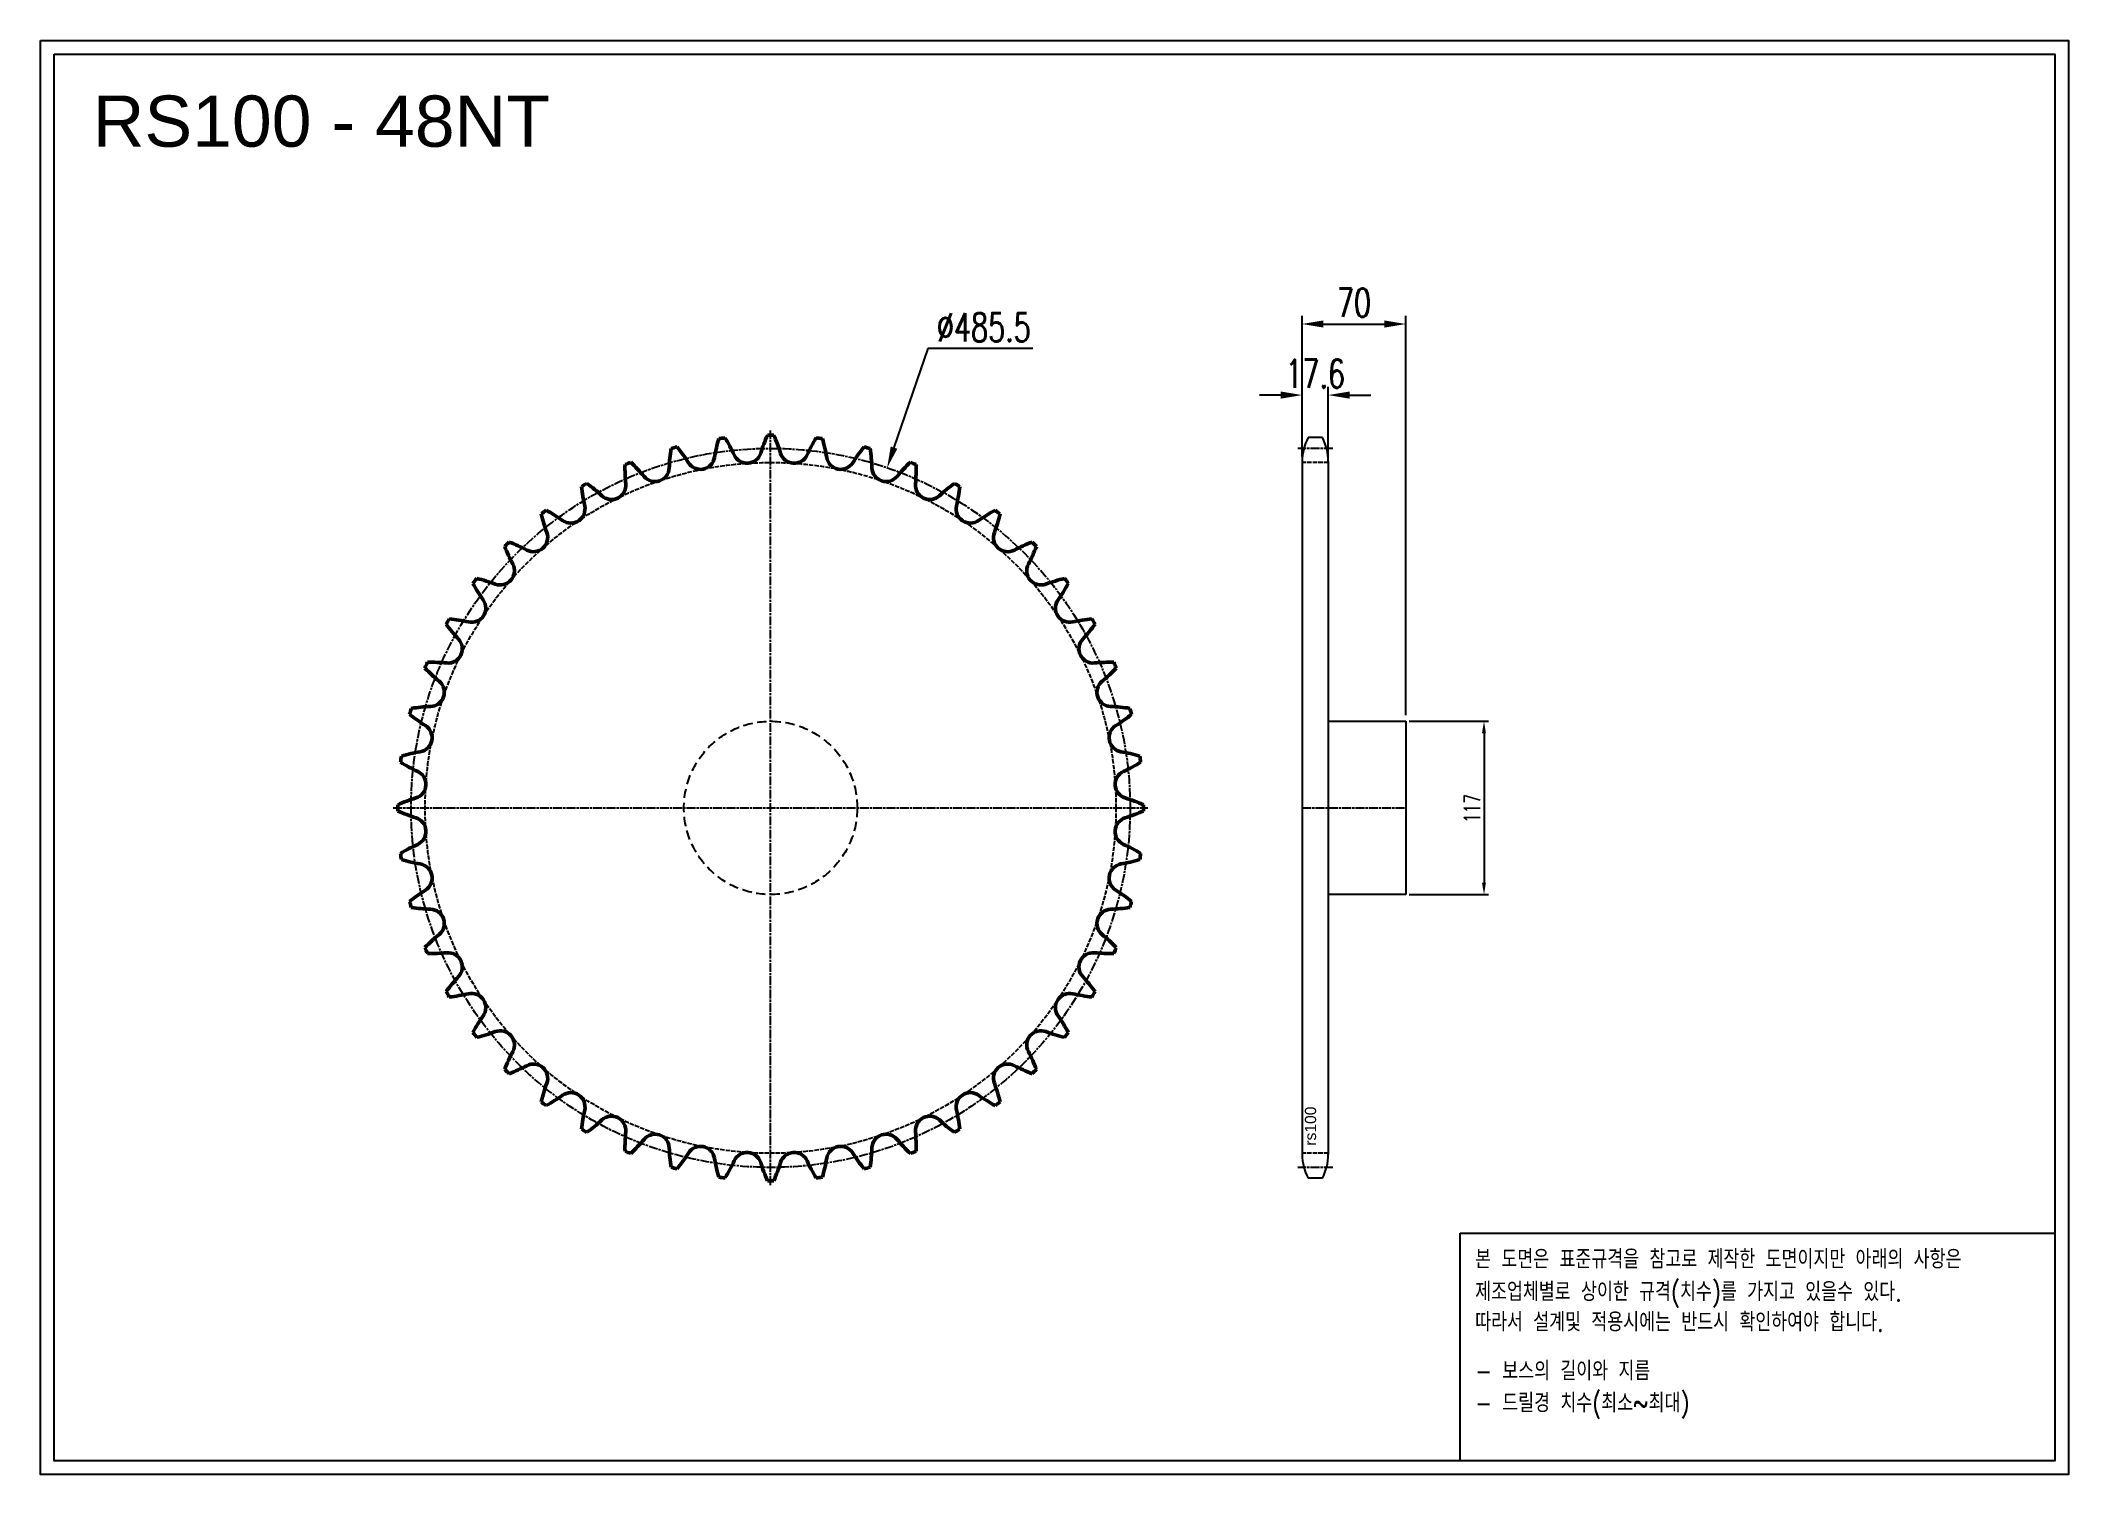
# Model space of a CAD drawing. Header units: millimetres. Extents: x -7343 to -5974, y 18395 to 19363.
import ezdxf

# ---------------------------------------------------------------- set-up
doc = ezdxf.new("R2010")
doc.units = ezdxf.units.MM
for name, pattern in [('AM_ISO02W050', [7.5, 6, -1.5]), ('AM_ISO02W050x2', [3.75, 3, -0.75]), ('AM_ISO08W050', [18, 12, -1.5, 3, -1.5]), ('AM_ISO08W050x2', [9, 6, -0.75, 1.5, -0.75]), ('HIDDEN', [9.525, 6.35, -3.175])]:
    doc.linetypes.add(name, pattern=pattern)
for name, color, linetype, lineweight in [('AM_0N', 7, 'Continuous', 50), ('AM_3N', 6, 'AM_ISO02W050', 25), ('AM_7', 4, 'AM_ISO08W050', 25), ('AM_7N', 4, 'AM_ISO08W050', 25)]:
    doc.layers.add(name, color=color, linetype=linetype, lineweight=lineweight)
doc.layers.add('HL', color=2, linetype='HIDDEN')
doc.layers.add('S-DIM', color=7, linetype='Continuous')
doc.styles.add('HAN', font='ROMANS.shx', dxfattribs={"width": 0.7, "bigfont": 'whgtxt.shx'})
doc.styles.add('HSG', font='SIMPLEX.shx', dxfattribs={"width": 0.7, "bigfont": 'HSG.shx'})
doc.styles.get("Standard").update_dxf_attribs({"font": 'arial.ttf'})
doc.dimstyles.new('APP23', dxfattribs={"dimscale": 4.5, "dimtxt": 2.4, "dimasz": 1.8, "dimexe": 0.7, "dimexo": 0.5, "dimgap": 0.6, "dimtad": 1, "dimtoh": 1, "dimdec": 1, "dimrnd": 0.01, "dimzin": 9, "dimdsep": 46, "dimtxsty": 'HSG', "dimcen": 0, "dimclrd": 1, "dimclre": 1, "dimclrt": 256, "dimazin": 2, "dimtp": 1, "dimtm": 1, "dimtfac": 0.5, "dimtdec": 1, "dimtix": 1, "dimtofl": 0, "dimtmove": 0, "dimatfit": 3, "dimfxl": 0, "dimtvp": 1, "dimtolj": 2, "dimlwd": -1, "dimlwe": -1, "dimarcsym": 0})
doc.dimstyles.new('APP32', dxfattribs={"dimscale": 8, "dimtxt": 2.4, "dimasz": 1.8, "dimexe": 0.7, "dimexo": 0.5, "dimgap": 0.6, "dimtad": 1, "dimtoh": 1, "dimdec": 1, "dimrnd": 0.01, "dimzin": 9, "dimdsep": 46, "dimtxsty": 'HSG', "dimcen": 0, "dimclrd": 1, "dimclre": 1, "dimclrt": 256, "dimazin": 2, "dimtp": 1, "dimtm": 1, "dimtfac": 0.5, "dimtdec": 1, "dimtofl": 0, "dimtmove": 0, "dimatfit": 3, "dimfxl": 0, "dimtvp": 1, "dimtolj": 2, "dimlwd": -1, "dimlwe": -1, "dimarcsym": 0})

# ---------------------------------------------------------------- blocks, each defined once
blk = doc.blocks.new('*D1')
at = {"layer": 'Defpoints', "color": 0, "transparency": 16777216}
for p in [(-6421.2, 18903.7), (-6421.2, 18786.7), (-6368.4, 18786.7)]:
    blk.add_point(p, dxfattribs=at)
at = {"layer": 'S-DIM', "color": 1, "transparency": 16777216}
for p, q in [((-6418.9, 18903.7), (-6365.3, 18903.7)), ((-6368.4, 18895.6), (-6368.4, 18794.8)), ((-6418.9, 18786.7), (-6365.3, 18786.7))]:
    blk.add_line(p, q, dxfattribs=at)
for points in [[(-6369.8, 18895.6), (-6367.1, 18895.6), (-6368.4, 18903.7)], [(-6369.8, 18794.8), (-6367.1, 18794.8), (-6368.4, 18786.7)]]:
    blk.add_solid(points, dxfattribs=at)
at = {"layer": 'S-DIM', "transparency": 16777216, "insert": (-6376.5, 18844.8), "char_height": 10.8, "attachment_point": 5, "rotation": 90, "style": 'HSG'}
blk.add_mtext('\\A2;117', dxfattribs=at)
blk = doc.blocks.new('*D2')
at = {"layer": 'Defpoints', "color": 0, "transparency": 16777216}
for p in [(-6473.6, 19123.9), (-6491.2, 19078.4), (-6473.6, 19078.4)]:
    blk.add_point(p, dxfattribs=at)
at = {"layer": 'S-DIM', "color": 1, "transparency": 16777216}
for p, q in [((-6491.2, 19082.4), (-6491.2, 19129.5)), ((-6473.6, 19082.4), (-6473.6, 19129.5)), ((-6505.6, 19123.9), (-6520, 19123.9)), ((-6459.2, 19123.9), (-6444.8, 19123.9))]:
    blk.add_line(p, q, dxfattribs=at)
for points in [[(-6505.6, 19126.3), (-6505.6, 19121.5), (-6491.2, 19123.9)], [(-6459.2, 19126.3), (-6459.2, 19121.5), (-6473.6, 19123.9)]]:
    blk.add_solid(points, dxfattribs=at)
at = {"layer": 'S-DIM', "transparency": 16777216, "insert": (-6482.4, 19138.3), "char_height": 19.2, "attachment_point": 5, "style": 'HSG'}
blk.add_mtext('\\A2;17.6', dxfattribs=at)
blk = doc.blocks.new('*D3')
at = {"layer": 'Defpoints', "color": 0, "transparency": 16777216}
for p in [(-6421.2, 19171.9), (-6491.2, 19078.4), (-6421.2, 18903.7)]:
    blk.add_point(p, dxfattribs=at)
at = {"layer": 'S-DIM', "color": 1, "transparency": 16777216}
for p, q in [((-6491.2, 19082.4), (-6491.2, 19177.5)), ((-6476.8, 19171.9), (-6435.6, 19171.9)), ((-6421.2, 18907.7), (-6421.2, 19177.5))]:
    blk.add_line(p, q, dxfattribs=at)
for points in [[(-6476.8, 19174.3), (-6476.8, 19169.5), (-6491.2, 19171.9)], [(-6435.6, 19174.3), (-6435.6, 19169.5), (-6421.2, 19171.9)]]:
    blk.add_solid(points, dxfattribs=at)
at = {"layer": 'S-DIM', "transparency": 16777216, "insert": (-6456.2, 19186.3), "char_height": 19.2, "attachment_point": 5, "style": 'HSG'}
blk.add_mtext('\\A2;70', dxfattribs=at)
blk = doc.blocks.new('*D4')
at = {"layer": 'Defpoints', "color": 0, "transparency": 16777216}
for p in [(-6771.4, 19074.8), (-6928.7, 18615.6)]:
    blk.add_point(p, dxfattribs=at)
at = {"layer": 'S-DIM', "color": 1, "transparency": 16777216}
for p, q in [((-6743.9, 19155.3), (-6766.8, 19088.5)), ((-6673.1, 19155.3), (-6743.9, 19155.3))]:
    blk.add_line(p, q, dxfattribs=at)
blk.add_solid([(-6769, 19089.2), (-6764.5, 19087.7), (-6771.4, 19074.8)], dxfattribs=at)
at = {"layer": 'S-DIM', "transparency": 16777216, "insert": (-6706.1, 19169.7), "char_height": 19.2, "attachment_point": 5, "style": 'HSG'}
blk.add_mtext('\\A2;∅485.5', dxfattribs=at)
blk = doc.blocks.new('notice1')
at = {"color": 4}
blk.add_lwpolyline([(-22142.12, 1735.9), (-22053.8, 1735.9), (-22053.8, 1702.07), (-22142.12, 1702.07)], close=True, dxfattribs=at)
at = {"color": 4, "style": 'HAN', "width": 0.8}
for s, p in [('본 도면은 표준규격을 참고로 제작한 도면이지만 아래의 사항은', (-22139.9, 1730.62)), ('제조업체별로 상이한 규격(치수)를 가지고 있을수 있다.', (-22139.9, 1725.78)), ('따라서 설계및 적용시에는 반드시 확인하여야 합니다.', (-22139.9, 1721.28)), ('- 보스의 길이와 지름', (-22139.9, 1714.03)), ('- 드릴경 치수(최소~최대)', (-22139.9, 1709.27))]:
    blk.add_text(s, height=2.7949, dxfattribs=at).set_placement(p)

msp = doc.modelspace()

# ---------------------------------------------------------------- linework, layer by layer
for p, q in [((-6477.55, 19095.18), (-6487.21, 19095.18)), ((-6491.18, 19079.28), (-6491.18, 18611.15)), ((-6473.58, 19079.28), (-6473.58, 18611.15)), ((-6473.58, 18903.71), (-6421.18, 18903.71)), ((-6421.18, 18903.71), (-6421.18, 18786.71)), ((-6421.18, 18786.71), (-6473.58, 18786.71)), ((-6477.55, 18595.25), (-6487.21, 18595.25))]:
    msp.add_line(p, q)
for points in [[(-7342.97, 19363.27), (-5973.83, 19363.27), (-5973.83, 18395.18), (-7342.97, 18395.18)], [(-7333.75, 19354.05), (-5983.05, 19354.05), (-5983.05, 18404.4), (-7333.75, 18404.4)]]:
    msp.add_lwpolyline(points, close=True)
for centre, start, end in [((-6457.38, 19079.28), 151.93881, 180), ((-6507.38, 19079.28), 0, 28.06119), ((-6457.38, 18611.15), 180, 208.06119), ((-6507.38, 18611.15), 331.93881, 0)]:
    msp.add_arc(centre, 33.8, start, end)
at = {"layer": 'AM_0N'}
for centre, radius, start, end in [((-6804.3, 19070.42), 114.3, 171.24697, 177.8125), ((-6850.08, 18845.21), 251.73, 104.51916, 105.48084), ((-7002.33, 19017.36), 114.3, 32.1875, 38.75303), ((-6775.3, 19062.52), 114.3, 163.74697, 170.3125), ((-6850.08, 18845.21), 251.73, 97.01916, 97.98084), ((-6978.55, 19035.76), 114.3, 24.6875, 31.25303), ((-6747.57, 19050.9), 114.3, 156.24697, 162.8125), ((-6850.08, 18845.21), 251.73, 89.51916, 90.48084), ((-6952.58, 19050.9), 114.3, 17.1875, 23.75303), ((-6721.6, 19035.76), 114.3, 148.74697, 155.3125), ((-6850.08, 18845.21), 251.73, 82.01916, 82.98084), ((-6924.86, 19062.52), 114.3, 9.6875, 16.25303), ((-6697.83, 19017.36), 114.3, 141.24697, 147.8125), ((-6850.08, 18845.21), 251.73, 74.51916, 75.48084), ((-6895.86, 19070.42), 114.3, 2.1875, 8.75303), ((-6834.09, 19074.47), 114.3, 178.74697, 185.3125), ((-6850.08, 18845.21), 251.73, 112.01916, 112.98084), ((-7023.49, 18996.01), 114.3, 39.6875, 46.25303), ((-6928.13, 19075.15), 9.62, 219.6875, 357.8125), ((-6897.45, 19083.37), 9.62, 212.1875, 350.3125), ((-6865.96, 19087.52), 9.62, 204.6875, 342.8125), ((-6834.2, 19087.52), 9.62, 197.1875, 335.3125), ((-6802.71, 19083.37), 9.62, 189.6875, 327.8125), ((-6772.03, 19075.15), 9.62, 182.1875, 320.3125), ((-6676.66, 18996.01), 114.3, 133.74697, 140.3125), ((-6850.08, 18845.21), 251.73, 67.01916, 67.98084), ((-6866.07, 19074.47), 114.3, 354.6875, 1.25303), ((-6850.08, 18845.21), 251.73, 119.51916, 120.48084), ((-6864.15, 19074.59), 114.3, 186.24697, 192.8125), ((-7041.69, 18972.09), 114.3, 47.1875, 53.75303), ((-6957.48, 19062.99), 9.62, 227.1875, 5.3125), ((-6742.68, 19062.99), 9.62, 174.6875, 312.8125), ((-6658.47, 18972.09), 114.3, 126.24697, 132.8125), ((-6850.08, 18845.21), 251.73, 59.51916, 60.48084), ((-6836.01, 19074.59), 114.3, 347.1875, 353.75303), ((-6850.08, 18845.21), 251.73, 127.01916, 127.98084), ((-7056.61, 18945.99), 114.3, 54.6875, 61.25303), ((-6984.98, 19047.11), 9.62, 234.6875, 12.8125), ((-6715.17, 19047.11), 9.62, 167.1875, 305.3125), ((-6643.54, 18945.99), 114.3, 118.74697, 125.3125), ((-6850.08, 18845.21), 251.73, 52.01916, 52.98084), ((-6893.97, 19070.79), 114.3, 193.74697, 200.3125), ((-6806.19, 19070.79), 114.3, 339.6875, 346.25303), ((-6850.08, 18845.21), 251.73, 134.51916, 135.48084), ((-6923.04, 19063.14), 114.3, 201.24697, 207.8125), ((-7068, 18918.17), 114.3, 62.1875, 68.75303), ((-7010.18, 19027.78), 9.62, 242.1875, 20.3125), ((-6689.98, 19027.78), 9.62, 159.6875, 297.8125), ((-6632.16, 18918.17), 114.3, 111.24697, 117.8125), ((-6777.12, 19063.14), 114.3, 332.1875, 338.75303), ((-6850.08, 18845.21), 251.73, 44.51916, 45.48084), ((-7032.64, 19005.32), 9.62, 249.6875, 27.8125), ((-6667.52, 19005.32), 9.62, 152.1875, 290.3125), ((-6850.08, 18845.21), 251.73, 142.01916, 142.98084), ((-6950.86, 19051.75), 114.3, 208.74697, 215.3125), ((-7075.66, 18889.1), 114.3, 69.6875, 76.25303), ((-6624.5, 18889.1), 114.3, 103.74697, 110.3125), ((-6749.3, 19051.75), 114.3, 324.6875, 331.25303), ((-6850.08, 18845.21), 251.73, 37.01916, 37.98084), ((-7051.98, 18980.12), 9.62, 257.1875, 35.3125), ((-6648.18, 18980.12), 9.62, 144.6875, 282.8125), ((-6850.08, 18845.21), 251.73, 149.51916, 150.48084), ((-6976.95, 19036.83), 114.3, 216.24697, 222.8125), ((-7079.46, 18859.28), 114.3, 77.1875, 83.75303), ((-6620.7, 18859.28), 114.3, 96.24697, 102.8125), ((-6723.2, 19036.83), 114.3, 317.1875, 323.75303), ((-6850.08, 18845.21), 251.73, 29.51916, 30.48084), ((-7067.86, 18952.61), 9.62, 264.6875, 42.8125), ((-6632.3, 18952.61), 9.62, 137.1875, 275.3125), ((-6850.08, 18845.21), 251.73, 157.01916, 157.98084), ((-7000.88, 19018.63), 114.3, 223.74697, 230.3125), ((-7079.33, 18829.22), 114.3, 84.6875, 91.25303), ((-6620.83, 18829.22), 114.3, 88.74697, 95.3125), ((-6699.28, 19018.63), 114.3, 309.6875, 316.25303), ((-6850.08, 18845.21), 251.73, 22.01916, 22.98084), ((-7080.01, 18923.27), 9.62, 272.1875, 50.3125), ((-6620.14, 18923.27), 9.62, 129.6875, 267.8125), ((-6850.08, 18845.21), 251.73, 164.51916, 165.48084), ((-7022.22, 18997.46), 114.3, 231.24697, 237.8125), ((-7075.28, 18799.44), 114.3, 92.1875, 98.75303), ((-6624.87, 18799.44), 114.3, 81.24697, 87.8125), ((-6677.93, 18997.46), 114.3, 302.1875, 308.75303), ((-6850.08, 18845.21), 251.73, 14.51916, 15.48084), ((-7088.23, 18892.59), 9.62, 279.6875, 57.8125), ((-6611.92, 18892.59), 9.62, 122.1875, 260.3125), ((-7067.38, 18770.43), 114.3, 99.6875, 106.25303), ((-6632.78, 18770.43), 114.3, 73.74697, 80.3125), ((-6850.08, 18845.21), 251.73, 172.01916, 172.98084), ((-7040.62, 18973.69), 114.3, 238.74697, 245.3125), ((-7092.38, 18861.1), 9.62, 287.1875, 65.3125), ((-6607.78, 18861.1), 9.62, 114.6875, 252.8125), ((-6659.54, 18973.69), 114.3, 294.6875, 301.25303), ((-6850.08, 18845.21), 251.73, 7.01916, 7.98084), ((-6850.08, 18845.21), 251.73, 179.51916, 180.48084), ((-7055.76, 18742.71), 114.3, 107.1875, 113.75303), ((-7055.76, 18947.72), 114.3, 246.24697, 252.8125), ((-6644.4, 18742.71), 114.3, 66.24697, 72.8125), ((-6644.4, 18947.72), 114.3, 287.1875, 293.75303), ((-6850.08, 18845.21), 251.73, 359.51916, 0.48084), ((-7092.38, 18829.33), 9.62, 294.6875, 72.8125), ((-6607.78, 18829.33), 9.62, 107.1875, 245.3125), ((-7040.62, 18716.74), 114.3, 114.6875, 121.25303), ((-6850.08, 18845.21), 251.73, 187.01916, 187.98084), ((-6659.54, 18716.74), 114.3, 58.74697, 65.3125), ((-6850.08, 18845.21), 251.73, 352.01916, 352.98084), ((-7067.38, 18920), 114.3, 253.74697, 260.3125), ((-7088.23, 18797.84), 9.62, 302.1875, 80.3125), ((-6611.92, 18797.84), 9.62, 99.6875, 237.8125), ((-6632.78, 18920), 114.3, 279.6875, 286.25303), ((-7022.22, 18692.97), 114.3, 122.1875, 128.75303), ((-6677.93, 18692.97), 114.3, 51.24697, 57.8125), ((-6850.08, 18845.21), 251.73, 194.51916, 195.48084), ((-7075.28, 18890.99), 114.3, 261.24697, 267.8125), ((-7080.01, 18767.16), 9.62, 309.6875, 87.8125), ((-6620.14, 18767.16), 9.62, 92.1875, 230.3125), ((-6624.87, 18890.99), 114.3, 272.1875, 278.75303), ((-6850.08, 18845.21), 251.73, 344.51916, 345.48084), ((-7000.88, 18671.8), 114.3, 129.6875, 136.25303), ((-6699.28, 18671.8), 114.3, 43.74697, 50.3125), ((-6850.08, 18845.21), 251.73, 202.01916, 202.98084), ((-7079.33, 18861.21), 114.3, 268.74697, 275.3125), ((-7067.86, 18737.82), 9.62, 317.1875, 95.3125), ((-6632.3, 18737.82), 9.62, 84.6875, 222.8125), ((-6620.83, 18861.21), 114.3, 264.6875, 271.25303), ((-6850.08, 18845.21), 251.73, 337.01916, 337.98084), ((-6976.95, 18653.6), 114.3, 137.1875, 143.75303), ((-6723.2, 18653.6), 114.3, 36.24697, 42.8125), ((-6850.08, 18845.21), 251.73, 209.51916, 210.48084), ((-7079.46, 18831.15), 114.3, 276.24697, 282.8125), ((-7051.98, 18710.31), 9.62, 324.6875, 102.8125), ((-6648.18, 18710.31), 9.62, 77.1875, 215.3125), ((-6620.7, 18831.15), 114.3, 257.1875, 263.75303), ((-6850.08, 18845.21), 251.73, 329.51916, 330.48084), ((-6950.86, 18638.68), 114.3, 144.6875, 151.25303), ((-6749.3, 18638.68), 114.3, 28.74697, 35.3125), ((-6850.08, 18845.21), 251.73, 217.01916, 217.98084), ((-7075.66, 18801.33), 114.3, 283.74697, 290.3125), ((-7032.64, 18685.11), 9.62, 332.1875, 110.3125), ((-6667.52, 18685.11), 9.62, 69.6875, 207.8125), ((-6624.5, 18801.33), 114.3, 249.6875, 256.25303), ((-6850.08, 18845.21), 251.73, 322.01916, 322.98084), ((-6923.04, 18627.29), 114.3, 152.1875, 158.75303), ((-6777.12, 18627.29), 114.3, 21.24697, 27.8125), ((-6850.08, 18845.21), 251.73, 224.51916, 225.48084), ((-7068, 18772.26), 114.3, 291.24697, 297.8125), ((-7010.18, 18662.65), 9.62, 339.6875, 117.8125), ((-6689.98, 18662.65), 9.62, 62.1875, 200.3125), ((-6632.16, 18772.26), 114.3, 242.1875, 248.75303), ((-6850.08, 18845.21), 251.73, 314.51916, 315.48084), ((-6893.97, 18619.63), 114.3, 159.6875, 166.25303), ((-7056.61, 18744.44), 114.3, 298.74697, 305.3125), ((-6984.98, 18643.32), 9.62, 347.1875, 125.3125), ((-6715.17, 18643.32), 9.62, 54.6875, 192.8125), ((-6643.54, 18744.44), 114.3, 234.6875, 241.25303), ((-6806.19, 18619.63), 114.3, 13.74697, 20.3125), ((-6850.08, 18845.21), 251.73, 232.01916, 232.98084), ((-6864.15, 18615.84), 114.3, 167.1875, 173.75303), ((-7041.69, 18718.34), 114.3, 306.24697, 312.8125), ((-6957.48, 18627.44), 9.62, 354.6875, 132.8125), ((-6742.68, 18627.44), 9.62, 47.1875, 185.3125), ((-6658.47, 18718.34), 114.3, 227.1875, 233.75303), ((-6836.01, 18615.84), 114.3, 6.24697, 12.8125), ((-6850.08, 18845.21), 251.73, 307.01916, 307.98084), ((-6850.08, 18845.21), 251.73, 239.51916, 240.48084), ((-6834.09, 18615.96), 114.3, 174.6875, 181.25303), ((-7023.49, 18694.42), 114.3, 313.74697, 320.3125), ((-6928.13, 18615.28), 9.62, 2.1875, 140.3125), ((-6772.03, 18615.28), 9.62, 39.6875, 177.8125), ((-6676.66, 18694.42), 114.3, 219.6875, 226.25303), ((-6866.07, 18615.96), 114.3, 358.74697, 5.3125), ((-6850.08, 18845.21), 251.73, 299.51916, 300.48084), ((-6850.08, 18845.21), 251.73, 247.01916, 247.98084), ((-6804.3, 18620.01), 114.3, 182.1875, 188.75303), ((-7002.33, 18673.07), 114.3, 321.24697, 327.8125), ((-6897.45, 18607.06), 9.62, 9.6875, 147.8125), ((-6775.3, 18627.91), 114.3, 189.6875, 196.25303), ((-6978.55, 18654.67), 114.3, 328.74697, 335.3125), ((-6865.96, 18602.91), 9.62, 17.1875, 155.3125), ((-6834.2, 18602.91), 9.62, 24.6875, 162.8125), ((-6721.6, 18654.67), 114.3, 204.6875, 211.25303), ((-6924.86, 18627.91), 114.3, 343.74697, 350.3125), ((-6802.71, 18607.06), 9.62, 32.1875, 170.3125), ((-6697.83, 18673.07), 114.3, 212.1875, 218.75303), ((-6895.86, 18620.01), 114.3, 351.24697, 357.8125), ((-6850.08, 18845.21), 251.73, 292.01916, 292.98084), ((-6850.08, 18845.21), 251.73, 254.51916, 255.48084), ((-6850.08, 18845.21), 251.73, 262.01916, 262.98084), ((-6747.57, 18639.53), 114.3, 197.1875, 203.75303), ((-6850.08, 18845.21), 251.73, 269.51916, 270.48084), ((-6952.58, 18639.53), 114.3, 336.24697, 342.8125), ((-6850.08, 18845.21), 251.73, 277.01916, 277.98084), ((-6850.08, 18845.21), 251.73, 284.51916, 285.48084)]:
    msp.add_arc(centre, radius, start, end, dxfattribs=at)
at = {"layer": 'AM_3N', "linetype": 'AM_ISO02W050x2'}
for p, q in [((-6473.58, 19078.42), (-6491.18, 19078.42)), ((-6473.58, 18612.01), (-6491.18, 18612.01))]:
    msp.add_line(p, q, dxfattribs=at)
msp.add_circle((-6850.08, 18845.21), 233.2, dxfattribs=at)
at = {"layer": 'AM_7', "linetype": 'AM_ISO08W050x2'}
for p, q in [((-6470.58, 19087.94), (-6494.18, 19087.94)), ((-6491.18, 18845.21), (-6421.18, 18845.21)), ((-6470.58, 18602.49), (-6494.18, 18602.49))]:
    msp.add_line(p, q, dxfattribs=at)
msp.add_circle((-6850.08, 18845.21), 242.73, dxfattribs=at)
at = {"layer": 'AM_7N', "linetype": 'AM_ISO08W050x2'}
for p, q in [((-6850.08, 18590.48), (-6850.08, 19099.95)), ((-7104.81, 18845.21), (-6595.35, 18845.21))]:
    msp.add_line(p, q, dxfattribs=at)
at = {"layer": 'HL'}
msp.add_circle((-6850.08, 18845.21), 58.5, dxfattribs=at)

# ---------------------------------------------------------------- block references
at = {"xscale": 4.545147316469759, "yscale": 4.545147316469759, "zscale": 4.545147316469759}
msp.add_blockref('notice1', (94254.71, 10668.26), dxfattribs=at)

# ---------------------------------------------------------------- texts
msp.add_text('RS100 - 48NT', height=34.5744).set_placement((-7307.71, 19291.58))
at = {"insert": (-6489.35, 18617.14), "char_height": 7.56, "width": 32.5046, "attachment_point": 1, "rotation": 90}
msp.add_mtext('rs100', dxfattribs=at)

# ---------------------------------------------------------------- dimensions: what is measured, and where the dimension line sits
at = {"layer": 'S-DIM'}
dim = msp.add_linear_dim(base=(-6421.18, 19171.89), p1=(-6491.18, 19078.42), p2=(-6421.18, 18903.71), dimstyle='APP32', dxfattribs=at)
dim.commit()
dim.dimension.update_dxf_attribs({"geometry": '*D3', "text_midpoint": (-6456.18, 19186.29)})
dim = msp.add_diameter_dim_2p(p1=(-6928.7283, 18615.585), p2=(-6771.4283, 19074.8444), dimstyle='APP32', dxfattribs=at)
dim.commit()
dim.dimension.update_dxf_attribs({"geometry": '*D4', "text_midpoint": (-6706.0998, 19155.3344), "dimtype": 131})
dim = msp.add_linear_dim(base=(-6473.58, 19123.89), p1=(-6491.18, 19078.42), p2=(-6473.58, 19078.42), dimstyle='APP32', dxfattribs=at)
dim.commit()
dim.dimension.update_dxf_attribs({"geometry": '*D2', "text_midpoint": (-6482.38, 19123.89), "dimtype": 128})
dim = msp.add_linear_dim(base=(-6368.45, 18786.71), p1=(-6421.18, 18903.71), p2=(-6421.18, 18786.71), angle=90, dimstyle='APP23', dxfattribs=at)
dim.commit()
dim.dimension.update_dxf_attribs({"geometry": '*D1', "text_midpoint": (-6368.45, 18844.81), "dimtype": 128})

doc.saveas('drawing.dxf')
